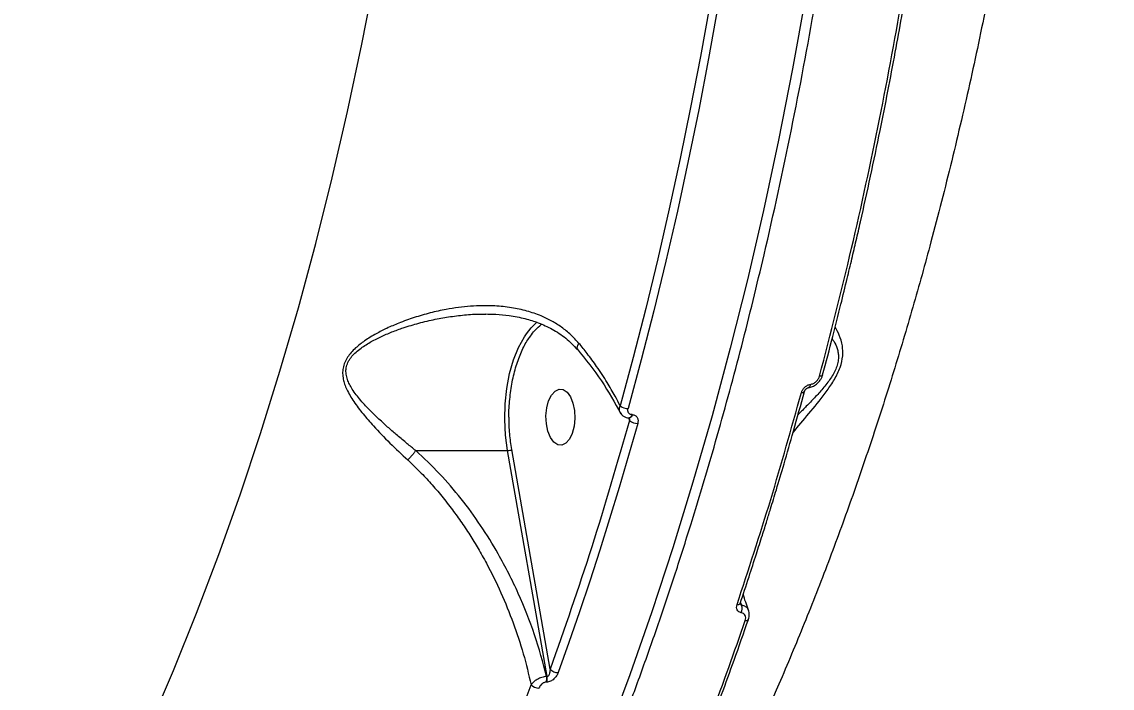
# Model space of a CAD drawing. Header units: millimetres. Extents: x -6234 to 7498, y -6127 to 5103.
# Drawn here: x 3779.4 to 3953.9, y -1702.9 to -1596.3 of the extents above; entities that cross this region are included whole.
import ezdxf

# ---------------------------------------------------------------- set-up
doc = ezdxf.new("R2010")
doc.units = ezdxf.units.MM
for name, color, linetype in [('DIKOM_ОБЪЕКТ', 7, 'Continuous'), ('DIKOM_РАЗМЕР_ЗОНА', 7, 'Continuous'), ('DIKOM_РАЗМЕР_ОБЪЕКТА', 7, 'Continuous')]:
    doc.layers.add(name, color=color, linetype=linetype)
doc.styles.add('style1', font='arial.ttf', dxfattribs={"width": 0.8})
doc.dimstyles.new('1-50', dxfattribs={"dimtxt": 300, "dimasz": 200, "dimexe": 100, "dimexo": 0, "dimgap": 100, "dimtad": 1, "dimtxsty": 'style1', "dimcen": 200, "dimclrd": 7, "dimclre": 7, "dimclrt": 7, "dimadec": 1, "dimazin": 2, "dimtfac": 1, "dimtmove": 0, "dimatfit": 2, "dimfxl": 0, "dimlwd": 25, "dimlwe": 18, "dimarcsym": 0})

# ---------------------------------------------------------------- blocks, each defined once
blk = doc.blocks.new('*D10')
at = {"layer": 'Defpoints', "color": 0, "transparency": 16777216}
for p in [(5627.97, 903.07), (-3229.39, -1461.51), (5627.97, -5097.58)]:
    blk.add_point(p, dxfattribs=at)
at = {"layer": 'DIKOM_РАЗМЕР_ОБЪЕКТА', "color": 7, "lineweight": 18, "transparency": 16777216}
for p, q in [((5627.97, 903.07), (5627.97, -5197.58)), ((-3229.39, -1461.51), (-3229.39, -5197.58))]:
    blk.add_line(p, q, dxfattribs=at)
at = {"layer": 'DIKOM_РАЗМЕР_ОБЪЕКТА', "color": 7, "lineweight": 25, "transparency": 16777216}
blk.add_line((-3029.39, -5097.58), (5427.97, -5097.58), dxfattribs=at)
at = {"layer": 'DIKOM_РАЗМЕР_ОБЪЕКТА', "color": 7, "transparency": 16777216}
for points in [[(-3029.39, -5064.25), (-3029.39, -5130.92), (-3229.39, -5097.58)], [(5427.97, -5064.25), (5427.97, -5130.92), (5627.97, -5097.58)]]:
    blk.add_solid(points, dxfattribs=at)
at = {"layer": 'DIKOM_РАЗМЕР_ОБЪЕКТА', "color": 7, "lineweight": 40, "transparency": 16777216, "insert": (1488.3, -4844.41), "char_height": 300, "attachment_point": 5, "style": 'style1'}
blk.add_mtext('8850', dxfattribs=at)
blk = doc.blocks.new('*D13')
at = {"layer": 'Defpoints', "color": 0, "transparency": 16777216}
for p in [(7498.07, 1778.2), (-5229.39, -1831.36), (7498.07, -6026.74)]:
    blk.add_point(p, dxfattribs=at)
at = {"layer": 'DIKOM_РАЗМЕР_ЗОНА', "color": 7, "lineweight": 18, "transparency": 16777216}
for p, q in [((7498.07, 1778.2), (7498.07, -6126.74)), ((-5229.39, -1831.36), (-5229.39, -6126.74))]:
    blk.add_line(p, q, dxfattribs=at)
at = {"layer": 'DIKOM_РАЗМЕР_ЗОНА', "color": 7, "lineweight": 25, "transparency": 16777216}
blk.add_line((-5029.39, -6026.74), (7298.07, -6026.74), dxfattribs=at)
at = {"layer": 'DIKOM_РАЗМЕР_ЗОНА', "color": 7, "transparency": 16777216}
for points in [[(-5029.39, -5993.4), (-5029.39, -6060.07), (-5229.39, -6026.74)], [(7298.07, -5993.4), (7298.07, -6060.07), (7498.07, -6026.74)]]:
    blk.add_solid(points, dxfattribs=at)
at = {"layer": 'DIKOM_РАЗМЕР_ЗОНА', "color": 7, "transparency": 16777216, "insert": (1560.69, -5773.56), "char_height": 300, "attachment_point": 5, "style": 'style1'}
blk.add_mtext('12750', dxfattribs=at)

msp = doc.modelspace()

# ---------------------------------------------------------------- linework, layer by layer
at = {"layer": 'DIKOM_ОБЪЕКТ', "color": 7, "linetype": 'Continuous', "lineweight": 15}
for p, q in [((3876.476, -1659.617), (3876.666, -1660.049)), ((3876.604, -1659.636), (3876.632, -1659.636)), ((3877.085, -1659.111), (3877.057, -1659.111)), ((3842.423, -1664.859), (3842.426, -1664.858)), ((3842.426, -1664.858), (3857.135, -1664.858)), ((3863.477, -1701.013), (3857.135, -1664.858)), ((3863.968, -1699.818), (3857.808, -1664.697)), ((3894.361, -1689.367), (3894.391, -1689.277)), ((3894.446, -1689.195), (3894.619, -1689.61)), ((3863.41, -1701.912), (3863.321, -1701.912)), ((3863.477, -1701.013), (3863.388, -1701.013))]:
    msp.add_line(p, q, dxfattribs=at)
at = {"layer": 'DIKOM_ОБЪЕКТ', "color": 7, "linetype": 'Continuous', "lineweight": 15, "flags": 128}
for points in [[(3915.932, -1460.508), (3915.826, -1472.695), (3915.538, -1484.872), (3915.068, -1497.026), (3914.417, -1509.15), (3913.584, -1521.231), (3912.571, -1533.261), (3911.379, -1545.228), (3910.009, -1557.123), (3908.462, -1568.936), (3906.738, -1580.657), (3904.84, -1592.275), (3902.769, -1603.782), (3900.527, -1615.167), (3898.117, -1626.422), (3895.538, -1637.535), (3892.795, -1648.499), (3889.889, -1659.303), (3886.823, -1669.94), (3883.599, -1680.399), (3880.22, -1690.672), (3876.689, -1700.75), (3873.009, -1710.625)], [(3799.791, -1708.989), (3803.64, -1700.051), (3807.347, -1690.889), (3810.909, -1681.511), (3814.322, -1671.927), (3817.582, -1662.145), (3820.688, -1652.175), (3823.635, -1642.026), (3826.422, -1631.707), (3829.045, -1621.227), (3831.502, -1610.597), (3833.791, -1599.827), (3835.91, -1588.926), (3837.857, -1577.904), (3839.63, -1566.773), (3841.227, -1555.541), (3842.647, -1544.221), (3843.888, -1532.821), (3844.95, -1521.353)], [(3889.501, -1593.521), (3888.014, -1601.786), (3886.439, -1609.988), (3884.777, -1618.125), (3883.027, -1626.192), (3881.19, -1634.187), (3879.268, -1642.106), (3877.261, -1649.945), (3875.171, -1657.701)], [(3890.808, -1593.817), (3889.318, -1602.1), (3887.74, -1610.321), (3886.073, -1618.476), (3884.32, -1626.561), (3882.479, -1634.573), (3880.553, -1642.51), (3878.541, -1650.366), (3876.446, -1658.139)], [(3860.145, -1646.205), (3860.925, -1645.216), (3861.901, -1644.279)], [(3857.135, -1664.858), (3856.809, -1662.416), (3856.678, -1659.906), (3856.746, -1657.386), (3857.011, -1654.916), (3857.467, -1652.553), (3858.103, -1650.353), (3858.904, -1648.367), (3859.852, -1646.641), (3860.145, -1646.205)], [(3907.098, -1652.934), (3907.25, -1652.926), (3907.38, -1652.901), (3907.483, -1652.862), (3907.557, -1652.808), (3907.599, -1652.743), (3907.603, -1652.727)], [(3863.595, -1661.756), (3863.35, -1660.567), (3863.287, -1659.292), (3863.412, -1658.034), (3863.714, -1656.896), (3864.17, -1655.969), (3864.741, -1655.328), (3865.382, -1655.026), (3866.041, -1655.087), (3866.664, -1655.506), (3867.202, -1656.249), (3867.61, -1657.256), (3867.855, -1658.445), (3867.917, -1659.72), (3867.793, -1660.978), (3867.49, -1662.116), (3867.035, -1663.043), (3866.464, -1663.683), (3865.823, -1663.985), (3865.164, -1663.925), (3864.54, -1663.506), (3864.003, -1662.763), (3863.595, -1661.756)], [(3905.638, -1654.263), (3905.606, -1654.429), (3905.556, -1654.57), (3905.492, -1654.679), (3905.414, -1654.753), (3905.327, -1654.788), (3905.323, -1654.788)], [(3877.057, -1659.111), (3876.985, -1659.309), (3876.89, -1659.467), (3876.779, -1659.576), (3876.658, -1659.63), (3876.601, -1659.636)], [(3877.085, -1659.111), (3877.013, -1659.309), (3876.919, -1659.467), (3876.807, -1659.576), (3876.686, -1659.63), (3876.624, -1659.636)], [(3877.975, -1660.528), (3876.51, -1665.658), (3875.009, -1670.748), (3873.472, -1675.798), (3871.898, -1680.805), (3870.288, -1685.768), (3868.643, -1690.688), (3866.962, -1695.563), (3865.247, -1700.391)], [(3893.879, -1689.506), (3894.037, -1689.495), (3894.172, -1689.463), (3894.279, -1689.413), (3894.355, -1689.344), (3894.395, -1689.262), (3894.397, -1689.255)]]:
    msp.add_lwpolyline(points, dxfattribs=at)
at = {"layer": 'DIKOM_ОБЪЕКТ', "color": 7, "linetype": 'Continuous', "lineweight": 15}
for centre, radius, start, end in [((3904.275, -1655.087), 0.506, 259.47034, 324.70652), ((3876.449, -1656.055), 2.084, 232.15673, 269.91323), ((3877.964, -1658.526), 2.002, 229.5402, 270.30189), ((3857.151, -1663.44), 1.419, 269.37822, 297.58491), ((3893.144, -1690.117), 1.56, 334.08708, 18.9808), ((3895.289, -1691.575), 0.495, 259.75374, 328.7656), ((3865.253, -1698.665), 1.726, 221.88894, 269.802), ((3861.608, -1701.333), 1.808, 341.29865, 10.18255), ((3861.698, -1701.333), 1.807, 341.30278, 10.20862), ((3434.188, -1548.125), 453.729, 330.98915, 340.13011), ((3862.167, -1701.126), 1.752, 223.90534, 269.38784)]:
    msp.add_arc(centre, radius, start, end, dxfattribs=at)
for points, knots in [([(3701.439, -1879.463), (3705.145, -1879.37), (3712.807, -1879.177), (3724.357, -1877.311), (3736.021, -1874.282), (3747.484, -1870.04), (3758.717, -1864.663), (3769.69, -1858.188), (3780.378, -1850.665), (3790.756, -1842.143), (3800.802, -1832.674), (3810.497, -1822.31), (3819.822, -1811.103), (3828.762, -1799.108), (3837.303, -1786.38), (3845.432, -1772.973), (3853.139, -1758.94), (3860.417, -1744.338), (3866.058, -1731.87), (3870.27, -1721.875), (3873.217, -1714.557), (3876.065, -1707.153), (3878.814, -1699.668), (3881.465, -1692.108), (3884.017, -1684.479), (3887.146, -1674.669), (3890.739, -1662.598), (3894.655, -1648.171), (3898.673, -1631.871), (3902.654, -1613.652), (3906.443, -1593.49), (3909.655, -1573.267), (3912.304, -1553.048), (3914.253, -1534.356), (3915.648, -1517.198), (3916.612, -1501.543), (3917.272, -1485.848), (3917.628, -1470.134), (3917.682, -1454.425), (3917.433, -1438.741), (3916.811, -1421.025), (3915.66, -1401.329), (3913.812, -1379.748), (3911.382, -1358.426), (3908.429, -1337.385), (3905.994, -1323.657), (3904.777, -1316.799)], [0, 0, 0, 0, 0.02681194, 0.05542504, 0.08379633, 0.11192601, 0.13981433, 0.1674607, 0.19486569, 0.22202898, 0.24895069, 0.2756308, 0.30206911, 0.32826591, 0.35422113, 0.37993469, 0.40540662, 0.43063688, 0.45562558, 0.46722256, 0.47876019, 0.49023825, 0.50165693, 0.51301602, 0.52431562, 0.53555577, 0.55600722, 0.5762587, 0.59631027, 0.62332973, 0.64997745, 0.6762534, 0.70215764, 0.72769013, 0.74729298, 0.76687249, 0.78642873, 0.80596157, 0.82547115, 0.84495737, 0.86442027, 0.89162766, 0.91878933, 0.94590529, 0.9729755, 1, 1, 1, 1]), ([(3944.767, -1384.984), (3945.217, -1390.489), (3946.118, -1401.515), (3947.007, -1418.223), (3947.552, -1435.048), (3947.716, -1451.97), (3947.517, -1467.889), (3947.027, -1482.794), (3946.315, -1496.69), (3945.339, -1510.64), (3944.095, -1524.624), (3942.577, -1538.622), (3940.812, -1552.374), (3938.811, -1565.875), (3936.584, -1579.121), (3934.088, -1592.335), (3931.321, -1605.494), (3928.278, -1618.575), (3925.169, -1630.729), (3922.044, -1641.973), (3918.951, -1652.331), (3915.666, -1662.59), (3912.188, -1672.734), (3908.516, -1682.748), (3904.648, -1692.615), (3899.756, -1704.301), (3893.685, -1717.616), (3886.259, -1732.273), (3878.333, -1746.33), (3871.139, -1757.77), (3864.875, -1766.881), (3859.696, -1773.94), (3854.356, -1780.694), (3850.38, -1785.49), (3848.154, -1787.923), (3847.793, -1788.318)], [0, 0, 0, 0, 0.035495, 0.0711034, 0.1068249, 0.142659, 0.1786056, 0.2078956, 0.2374131, 0.2671579, 0.2971299, 0.3273291, 0.3577552, 0.3868608, 0.4162541, 0.445935, 0.4759033, 0.5061593, 0.5367026, 0.5617131, 0.5869469, 0.6124039, 0.6380843, 0.6639879, 0.6901148, 0.7164651, 0.7591829, 0.8024979, 0.8464101, 0.8909197, 0.9166243, 0.9425238, 0.9686188, 0.994909, 1, 1, 1, 1]), ([(3907.098, -1652.934), (3908.844, -1646.159), (3912.309, -1632.705), (3916.747, -1612.02), (3920.641, -1591.273), (3922.737, -1577.246), (3923.778, -1570.285)], [0, 0, 0, 0, 0.25551678, 0.50735557, 0.75551718, 1, 1, 1, 1]), ([(3907.588, -1652.766), (3908.131, -1650.716), (3909.125, -1646.961), (3910.426, -1641.799), (3911.443, -1637.647), (3912.257, -1634.24), (3912.964, -1631.217), (3913.968, -1626.832), (3915.262, -1620.975), (3916.722, -1614.003), (3918.041, -1607.379), (3919.193, -1601.307), (3920.088, -1596.361), (3920.818, -1592.181), (3921.489, -1588.235), (3922.31, -1583.208), (3923.266, -1577.079), (3923.911, -1572.605), (3924.26, -1570.185)], [0, 0, 0, 0, 0.07782957, 0.14248643, 0.19402711, 0.23304712, 0.26923402, 0.30609987, 0.39506563, 0.48437741, 0.56015473, 0.63479753, 0.70286162, 0.73713502, 0.78380243, 0.84313754, 0.91518168, 1, 1, 1, 1]), ([(3868.573, -1647.704), (3868.146, -1647.235), (3867.288, -1646.292), (3865.815, -1645.114), (3864.223, -1644.107), (3862.375, -1643.216), (3860.218, -1642.475), (3857.73, -1641.946), (3854.712, -1641.641), (3851.212, -1641.701), (3847.749, -1642.16), (3844.744, -1642.817), (3842.195, -1643.549), (3839.87, -1644.384), (3837.837, -1645.26), (3836.004, -1646.188), (3834.316, -1647.216), (3832.982, -1648.249), (3832.087, -1649.152), (3831.286, -1650.185), (3830.789, -1651.351), (3830.703, -1652.546), (3830.806, -1653.406), (3831.044, -1654.253), (3831.547, -1655.473), (3832.508, -1657.076), (3833.974, -1659.004), (3835.896, -1661.211), (3838.258, -1663.67), (3840.179, -1665.463), (3841.142, -1666.362)], [0, 0, 0, 0, 0.0312587, 0.062977, 0.0937436, 0.1252846, 0.1651869, 0.2066971, 0.250156, 0.3126615, 0.3745102, 0.4157065, 0.4576193, 0.4988619, 0.5312285, 0.5609957, 0.5947845, 0.6235724, 0.6401199, 0.6552202, 0.6867219, 0.7019654, 0.7183164, 0.7332024, 0.7495559, 0.7895095, 0.8324344, 0.8751383, 0.9374071, 1, 1, 1, 1]), ([(3842.426, -1664.858), (3841.969, -1664.491), (3840.975, -1663.694), (3839.534, -1662.487), (3838.098, -1661.243), (3836.59, -1659.876), (3835.003, -1658.347), (3833.416, -1656.632), (3832.332, -1655.199), (3831.713, -1654.067), (3831.402, -1653.279), (3831.235, -1652.455), (3831.27, -1651.595), (3831.499, -1650.894), (3831.797, -1650.35), (3832.153, -1649.842), (3832.704, -1649.243), (3833.697, -1648.404), (3835.088, -1647.513), (3836.824, -1646.629), (3838.612, -1645.868), (3840.647, -1645.133), (3842.961, -1644.439), (3845.477, -1643.847), (3848.032, -1643.393), (3850.557, -1643.115), (3852.45, -1642.986), (3853.462, -1643.016), (3853.635, -1643.021)], [0, 0, 0, 0, 0.040222, 0.0873017, 0.1307534, 0.1742056, 0.233147, 0.2917418, 0.3492286, 0.3710527, 0.3927814, 0.4158244, 0.4367279, 0.4582261, 0.4693256, 0.4808477, 0.5014937, 0.524894, 0.5686353, 0.6119039, 0.6551403, 0.698505, 0.756506, 0.8166731, 0.8717176, 0.9308481, 0.9881504, 1, 1, 1, 1]), ([(3853.562, -1643.006), (3854.125, -1643.014), (3855.41, -1643.034), (3857.549, -1643.242), (3859.833, -1643.676), (3862.14, -1644.392), (3864.353, -1645.409), (3866.504, -1646.791), (3867.705, -1648.067), (3868.295, -1648.694)], [0, 0, 0, 0, 0.1006362, 0.2297668, 0.386825, 0.5235729, 0.6745626, 0.8402222, 1, 1, 1, 1]), ([(3860.81, -1646.552), (3861.029, -1646.237), (3861.572, -1645.455), (3862.197, -1644.951), (3862.569, -1644.65)], [0, 0, 0, 0, 0.4040859, 1, 1, 1, 1]), ([(3902.846, -1661.989), (3902.953, -1661.856), (3903.85, -1660.74), (3905.723, -1658.558), (3907.918, -1655.864), (3909.518, -1653.485), (3910.464, -1651.555), (3910.876, -1649.676), (3910.773, -1647.919), (3910.297, -1646.37), (3909.822, -1645.503), (3909.59, -1645.08)], [0, 0, 0, 0, 0.02441674, 0.20443636, 0.38627673, 0.47888409, 0.57258757, 0.66669312, 0.76010297, 0.88293357, 1, 1, 1, 1]), ([(3857.365, -1659.526), (3857.364, -1659.501), (3857.323, -1658.542), (3857.471, -1656.618), (3857.839, -1653.866), (3858.481, -1651.284), (3859.334, -1649.022), (3860.126, -1647.433), (3860.663, -1646.741), (3860.81, -1646.552)], [0, 0, 0, 0, 0.00498279, 0.19043857, 0.37885535, 0.56726886, 0.75272364, 0.93253353, 1, 1, 1, 1]), ([(3868.573, -1647.704), (3868.515, -1647.792), (3868.394, -1647.974), (3868.28, -1648.227), (3868.239, -1648.445), (3868.241, -1648.606), (3868.313, -1648.641), (3868.335, -1648.651)], [0, 0, 0, 0, 0.2068259, 0.4283932, 0.661044, 0.8996622, 1, 1, 1, 1]), ([(3875.171, -1657.701), (3874.908, -1657.188), (3874.267, -1655.938), (3873.035, -1653.831), (3871.529, -1651.543), (3869.999, -1649.457), (3869.008, -1648.239), (3868.573, -1647.704)], [0, 0, 0, 0, 0.1503581, 0.3668232, 0.6226289, 0.8340771, 1, 1, 1, 1]), ([(3909.113, -1646.956), (3909.213, -1647.099), (3909.529, -1647.544), (3909.864, -1648.305), (3910.074, -1649.181), (3910.13, -1649.926), (3910.045, -1650.733), (3909.791, -1651.6), (3909.38, -1652.481), (3908.864, -1653.323), (3908.262, -1654.149), (3907.42, -1655.183), (3906.304, -1656.409), (3904.99, -1657.764), (3904.101, -1658.659), (3903.667, -1659.096), (3903.646, -1659.117)], [0, 0, 0, 0, 0.0554978, 0.1734717, 0.2357774, 0.2917263, 0.3520791, 0.4103319, 0.4671931, 0.5289229, 0.584633, 0.6469482, 0.7647222, 0.881747, 0.994321, 1, 1, 1, 1]), ([(3868.256, -1648.603), (3869.627, -1650.295), (3872.359, -1653.666), (3874.283, -1657.193), (3875.241, -1658.949)], [0, 0, 0, 0, 0.5020839, 1, 1, 1, 1]), ([(3905.322, -1654.789), (3905.531, -1654.741), (3905.979, -1654.639), (3906.645, -1654.231), (3907.14, -1653.707), (3907.456, -1653.178), (3907.553, -1652.881), (3907.603, -1652.727)], [0, 0, 0, 0, 0.20492992, 0.4382995, 0.70191243, 0.8463686, 1, 1, 1, 1]), ([(3905.638, -1654.263), (3905.798, -1654.223), (3906.119, -1654.144), (3906.563, -1653.828), (3906.922, -1653.413), (3907.039, -1653.094), (3907.098, -1652.934)], [0, 0, 0, 0, 0.249929, 0.4999091, 0.7496303, 1, 1, 1, 1]), ([(3904.182, -1655.584), (3904.241, -1655.426), (3904.359, -1655.11), (3904.717, -1654.696), (3905.159, -1654.382), (3905.478, -1654.303), (3905.638, -1654.263)], [0, 0, 0, 0, 0.2503603, 0.5000061, 0.74995, 1, 1, 1, 1]), ([(3904.688, -1655.379), (3904.702, -1655.337), (3904.729, -1655.256), (3904.801, -1655.138), (3904.887, -1655.034), (3904.982, -1654.947), (3905.079, -1654.88), (3905.17, -1654.833), (3905.254, -1654.802), (3905.3, -1654.793), (3905.322, -1654.789)], [0, 0, 0, 0, 0.1520164, 0.2963454, 0.4335473, 0.5633513, 0.6845867, 0.7974859, 0.9024649, 1, 1, 1, 1]), ([(3893.879, -1689.506), (3895.71, -1683.934), (3899.349, -1672.861), (3902.578, -1661.319), (3904.182, -1655.584)], [0, 0, 0, 0, 0.5031993, 1, 1, 1, 1]), ([(3894.378, -1689.307), (3894.854, -1687.887), (3895.732, -1685.264), (3896.912, -1681.623), (3897.866, -1678.626), (3898.618, -1676.224), (3899.365, -1673.803), (3900.281, -1670.79), (3901.51, -1666.651), (3903.022, -1661.419), (3904.092, -1657.532), (3904.676, -1655.409)], [0, 0, 0, 0, 0.129071, 0.2383363, 0.3278295, 0.3975662, 0.4524951, 0.5428534, 0.6642008, 0.8165624, 1, 1, 1, 1]), ([(3875.155, -1658.736), (3875.099, -1658.597), (3874.975, -1658.294), (3875.102, -1657.909), (3875.171, -1657.701)], [0, 0, 0, 0, 0.4590928, 1, 1, 1, 1]), ([(3877.057, -1659.111), (3876.998, -1659.107), (3876.881, -1659.1), (3876.728, -1659.037), (3876.6, -1658.942), (3876.471, -1658.775), (3876.382, -1658.507), (3876.425, -1658.262), (3876.446, -1658.139)], [0, 0, 0, 0, 0.1248547, 0.2508577, 0.3751529, 0.5011669, 0.7504697, 1, 1, 1, 1]), ([(3857.808, -1664.697), (3857.679, -1663.86), (3857.42, -1662.173), (3857.383, -1660.414), (3857.365, -1659.526)], [0, 0, 0, 0, 0.49585636, 1, 1, 1, 1]), ([(3876.666, -1660.049), (3874.692, -1666.849), (3870.746, -1680.45), (3866.227, -1693.362), (3863.968, -1699.818)], [0, 0, 0, 0, 0.5000002, 1, 1, 1, 1]), ([(3875.141, -1658.753), (3875.211, -1658.868), (3875.353, -1659.104), (3875.689, -1659.386), (3876.112, -1659.593), (3876.438, -1659.622), (3876.602, -1659.636)], [0, 0, 0, 0, 0.23541141, 0.48283812, 0.73888622, 1, 1, 1, 1]), ([(3876.562, -1659.551), (3876.565, -1659.556), (3876.607, -1659.63), (3876.652, -1659.8), (3876.661, -1659.966), (3876.666, -1660.049)], [0, 0, 0, 0, 0.0356156, 0.5167243, 1, 1, 1, 1]), ([(3877.085, -1659.111), (3877.171, -1659.117), (3877.343, -1659.128), (3877.566, -1659.219), (3877.755, -1659.356), (3877.944, -1659.599), (3878.072, -1659.991), (3878.007, -1660.349), (3877.975, -1660.528)], [0, 0, 0, 0, 0.1251569, 0.2509895, 0.3751638, 0.5012548, 0.7504944, 1, 1, 1, 1]), ([(3842.423, -1664.859), (3842.338, -1664.981), (3842.165, -1665.227), (3841.837, -1665.628), (3841.487, -1666.022), (3841.256, -1666.25), (3841.142, -1666.362)], [0, 0, 0, 0, 0.2457128, 0.5000147, 0.7542143, 1, 1, 1, 1]), ([(3863.388, -1701.013), (3862.789, -1698.774), (3861.588, -1694.285), (3858.958, -1687.706), (3856.008, -1681.867), (3852.89, -1676.822), (3849.745, -1672.522), (3846.296, -1668.469), (3843.718, -1666.066), (3842.423, -1664.859)], [0, 0, 0, 0, 0.1666131, 0.334073, 0.50071, 0.6263002, 0.7495521, 0.87424, 1, 1, 1, 1]), ([(3841.142, -1666.362), (3841.726, -1666.911), (3842.923, -1668.037), (3844.669, -1669.885), (3846.422, -1671.904), (3848.08, -1674.001), (3849.648, -1676.166), (3851.078, -1678.312), (3852.457, -1680.564), (3854.175, -1683.619), (3856.125, -1687.581), (3858.09, -1692.426), (3859.727, -1697.353), (3860.512, -1700.678), (3860.905, -1702.341)], [0, 0, 0, 0, 0.0582631, 0.1194033, 0.1834721, 0.2505178, 0.3109839, 0.3747116, 0.4347243, 0.4995477, 0.6251069, 0.7503627, 0.8750556, 1, 1, 1, 1]), ([(3895.739, -1690.42), (3895.41, -1689.548), (3895.081, -1688.673), (3894.875, -1687.821), (3894.874, -1687.818)], [0, 0, 0, 0, 0.9965335, 1, 1, 1, 1]), ([(3894.547, -1690.798), (3894.407, -1690.76), (3894.127, -1690.684), (3893.873, -1690.372), (3893.769, -1689.967), (3893.842, -1689.66), (3893.879, -1689.506)], [0, 0, 0, 0, 0.2500216, 0.4999036, 0.7498849, 1, 1, 1, 1]), ([(3894.619, -1689.61), (3894.594, -1689.602), (3894.543, -1689.587), (3894.45, -1689.521), (3894.403, -1689.442), (3894.371, -1689.389)], [0, 0, 0, 0, 0.2369628, 0.4803348, 1, 1, 1, 1]), ([(3895.699, -1690.431), (3895.69, -1690.382), (3895.646, -1690.13), (3895.291, -1689.798), (3894.843, -1689.673), (3894.619, -1689.61)], [0, 0, 0, 0, 0.1086551, 0.5530642, 1, 1, 1, 1]), ([(3895.201, -1692.062), (3895.238, -1691.912), (3895.311, -1691.611), (3895.21, -1691.215), (3894.96, -1690.909), (3894.684, -1690.835), (3894.547, -1690.798)], [0, 0, 0, 0, 0.2501122, 0.500003, 0.7499389, 1, 1, 1, 1]), ([(3895.713, -1691.832), (3895.748, -1691.712), (3895.818, -1691.47), (3895.864, -1690.974), (3895.779, -1690.637), (3895.722, -1690.41)], [0, 0, 0, 0, 0.2448311, 0.4932842, 1, 1, 1, 1]), ([(3864.319, -1763.465), (3866.67, -1759.002), (3871.342, -1750.13), (3877.909, -1736.144), (3884.086, -1721.813), (3889.879, -1707.17), (3893.435, -1697.077), (3895.201, -1692.062)], [0, 0, 0, 0, 0.2049314, 0.4073966, 0.6073968, 0.8049309, 1, 1, 1, 1]), ([(3864.824, -1763.237), (3865.723, -1761.558), (3867.369, -1758.483), (3869.568, -1754.205), (3871.306, -1750.742), (3872.711, -1747.885), (3873.941, -1745.34), (3875.705, -1741.635), (3878.01, -1736.651), (3880.671, -1730.663), (3883.129, -1724.924), (3885.324, -1719.621), (3887.066, -1715.272), (3888.511, -1711.579), (3889.855, -1708.081), (3891.533, -1703.6), (3893.533, -1698.105), (3894.938, -1694.056), (3895.697, -1691.867)], [0, 0, 0, 0, 0.0777837, 0.1424724, 0.1940632, 0.2331213, 0.2693153, 0.3061839, 0.3951497, 0.4844635, 0.5602435, 0.6348962, 0.7029779, 0.737222, 0.7838596, 0.8431717, 0.9151975, 1, 1, 1, 1]), ([(3812.064, -1835.08), (3814.606, -1834.798), (3823.052, -1833.862), (3837.383, -1831.934), (3855.061, -1829.305), (3872.725, -1826.335), (3890.373, -1823.049), (3907.999, -1819.44), (3925.599, -1815.511), (3943.168, -1811.262), (3960.7, -1806.692), (3978.191, -1801.802), (3995.636, -1796.594), (4013.031, -1791.067), (4030.369, -1785.222), (4047.646, -1779.061), (4064.857, -1772.584), (4081.997, -1765.792), (4099.062, -1758.688), (4116.045, -1751.27), (4132.943, -1743.542), (4149.749, -1735.505), (4166.46, -1727.159), (4183.072, -1718.512), (4199.569, -1709.539), (4212.173, -1702.482), (4219.231, -1698.321), (4220.875, -1697.352)], [0, 0, 0, 0, 0.0178448, 0.0592942, 0.1008018, 0.142368, 0.1839946, 0.2256816, 0.2674302, 0.3092412, 0.3511155, 0.3930531, 0.4350542, 0.4771201, 0.5192505, 0.5614457, 0.6037064, 0.6460319, 0.6884228, 0.7308788, 0.7734006, 0.8159871, 0.8586391, 0.9013562, 0.9441378, 0.9869843, 1, 1, 1, 1]), ([(3865.247, -1700.391), (3865.166, -1700.571), (3865.006, -1700.932), (3864.639, -1701.348), (3864.291, -1701.62), (3864.002, -1701.781), (3863.7, -1701.892), (3863.506, -1701.906), (3863.41, -1701.912)], [0, 0, 0, 0, 0.2495954, 0.4993462, 0.6272653, 0.7499277, 0.8763899, 1, 1, 1, 1]), ([(3863.968, -1699.818), (3863.944, -1700.049), (3863.908, -1700.396), (3863.757, -1700.784), (3863.632, -1700.947), (3863.541, -1701.005), (3863.497, -1701.01), (3863.477, -1701.013)], [0, 0, 0, 0, 0.4998167, 0.7497667, 0.8916275, 0.9484984, 1, 1, 1, 1]), ([(3863.388, -1701.013), (3863.265, -1701.023), (3863.02, -1701.044), (3862.628, -1701.146), (3862.247, -1701.29), (3861.783, -1701.526), (3861.276, -1701.88), (3861.027, -1702.189), (3860.905, -1702.341)], [0, 0, 0, 0, 0.13443358, 0.2676279, 0.39810847, 0.52457359, 0.7667923, 1, 1, 1, 1]), ([(3863.321, -1701.912), (3863.26, -1701.917), (3863.136, -1701.925), (3862.944, -1701.994), (3862.759, -1702.095), (3862.536, -1702.269), (3862.303, -1702.534), (3862.2, -1702.764), (3862.149, -1702.878)], [0, 0, 0, 0, 0.1241783, 0.2501181, 0.3726342, 0.5004834, 0.7502554, 1, 1, 1, 1])]:
    msp.add_open_spline(points, degree=3, knots=knots, dxfattribs=at)

# ---------------------------------------------------------------- dimensions: what is measured, and where the dimension line sits
at = {"layer": 'DIKOM_РАЗМЕР_ЗОНА'}
dim = msp.add_linear_dim(base=(7498.074, -6026.735), p1=(-5229.391, -1831.362), p2=(7498.074, 1778.201), text='12750', dimstyle='1-50', dxfattribs=at)
dim.commit()
dim.dimension.update_dxf_attribs({"geometry": '*D13', "text_midpoint": (1560.691, -6026.735), "dimtype": 160})
at = {"layer": 'DIKOM_РАЗМЕР_ОБЪЕКТА', "lineweight": 40}
dim = msp.add_linear_dim(base=(5627.969, -5097.582), p1=(-3229.391, -1461.506), p2=(5627.969, 903.069), text='8850', dimstyle='1-50', dxfattribs=at)
dim.commit()
dim.dimension.update_dxf_attribs({"geometry": '*D10', "text_midpoint": (1488.304, -5097.582), "dimtype": 160})

doc.saveas('drawing.dxf')
